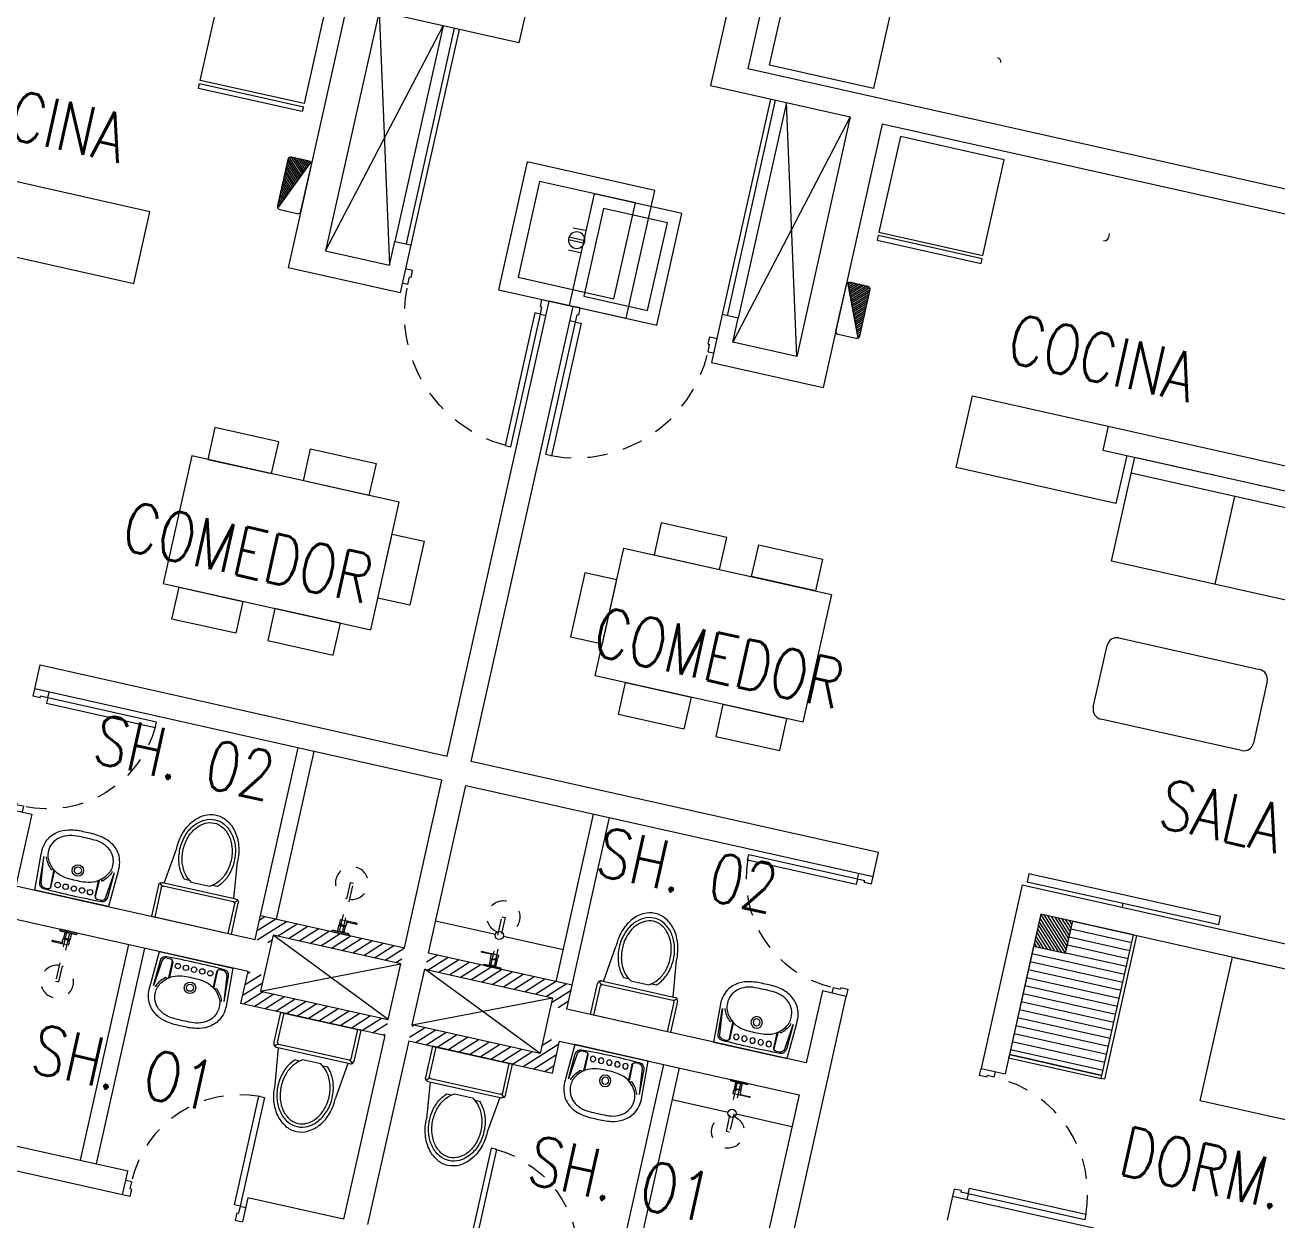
# Model space of a CAD drawing. Header units: millimetres. Extents: x 2471 to 2909, y 1327 to 1568.
# Drawn here: x 2621.56 to 2629.21, y 1467.51 to 1474.81 of the extents above; entities that cross this region are included whole.
import ezdxf
from ezdxf.xclip import XClip

# ---------------------------------------------------------------- set-up
doc = ezdxf.new("R2010")
doc.units = ezdxf.units.MM
doc.header["$XCLIPFRAME"] = 2
doc.set_wipeout_variables(frame=1)
for name, pattern in [('ACAD_ISO07W100', [3, 0, -3]), ('CONTINUO', [0]), ('HIDDEN2', [0.1875, 0.125, -0.0625])]:
    doc.linetypes.add(name, pattern=pattern)
doc.layers.get('0').update_dxf_attribs({"color": 251, "lineweight": 9})
for name, color, linetype, lineweight in [('A-ESTRUCTURA-HATCH', 251, 'Continuous', 13), ('A-HATCH', 251, 'Continuous', 13), ('A-LINEAS', 251, 'Continuous', 13), ('A-MOBILIARIO', 251, 'Continuous', 13), ('A-MUROS', 251, 'Continuous', 13), ('A-PUERTAS', 251, 'Continuous', 13), ('A-SANITARIOS', 251, 'Continuous', 13), ('A_30_DispositivosSanit', 251, 'Continuous', 13), ('A_30_Equipamiento', 251, 'Continuous', 13), ('A_50_TextoAmbiente', 251, 'Continuous', 13), ('DLP_EQUIPAMIENTO', 251, 'Continuous', 13), ('DLP_MOBILIARIO FIJO', 251, 'Continuous', 13), ('DLP_MURO BAJO', 251, 'Continuous', 13)]:
    doc.layers.add(name, color=color, linetype=linetype, lineweight=lineweight)
doc.styles.add('R100-200', font='romans.shx', dxfattribs={"width": 0.8, "height": 0.3})

# ---------------------------------------------------------------- blocks, each defined once
blk = doc.blocks.new('EST P1')
at = {"layer": 'A-ESTRUCTURA-HATCH'}
h = blk.add_hatch(dxfattribs=at)
h.set_pattern_fill('ANSI31', color=256, scale=0.02)
h.set_pattern_definition([(45, (-226392.07709, -8188203.05961), (-0.04490128060535, 0.04490128060535), [])])
h.paths.add_polyline_path([(-3.61, 5.05), (-3.61, 4.85), (-44.785, 4.85), (-44.785, -0.15), (-46.99, -0.15), (-46.99, -11.15), (-3.61, -11.1501), (-3.61, -11.4001), (-47.24, -11.4001), (-47.24, 0.15), (-45.035, 0.15), (-45.035, 5.05)])
h.paths.add_polyline_path([(5.8757, 4.85), (5.8757, 5.05), (35.53, 5.05), (35.53, 4.85)])
h.paths.add_polyline_path([(47.915, 5.05), (35.58, 5.05), (35.58, 4.85), (47.915, 4.85)])
h.paths.add_polyline_path([(51.865, 4.85), (53.3757, 4.85), (53.3757, 5.05), (51.865, 5.05)])
edge = h.paths.add_edge_path()
edge.add_arc((63.3007, -0.15), 9.7, 360, 540)
edge.add_line((53.6007, -0.15), (53.8007, -0.15))
edge.add_arc((63.3007, -0.15), 9.5, 0.90471, 180, ccw=False)
edge.add_line((72.7995, 0), (70.3507, 0))
edge.add_line((70.3507, 0), (70.3507, -0.1499))
edge.add_line((70.3507, -0.1499), (73.0007, -0.15))
edge = h.paths.add_edge_path()
edge.add_arc((63.3007, -0.15), 3.3, 0.00085, 49.99468)
edge.add_line((65.4221, 2.3777), (65.4222, -0.15))
edge.add_line((65.4222, -0.15), (65.2722, -0.15))
edge.add_line((65.2722, -0.15), (65.2721, 2.4964))
edge.add_arc((63.3007, -0.15), 3.3, 53.31658, 179.99996)
edge.add_line((60.0007, -0.15), (59.8007, -0.15))
edge.add_arc((63.3007, -0.15), 3.5, 2.45736, 179.99993, ccw=False)
edge.add_line((66.7975, 0.0001), (69.4507, 0))
edge.add_line((69.4507, 0), (69.4507, -0.1499))
edge.add_line((69.4507, -0.1499), (66.6007, -0.1499))
h.paths.add_polyline_path([(-3.56, -11.15), (35.53, -11.15), (35.53, -11.4001), (-3.56, -11.4001)])
h.paths.add_polyline_path([(35.58, -11.1501), (71.88, -11.1501), (71.88, -11.4001), (35.58, -11.4)])
blk = doc.blocks.new('EST P2')
at = {"layer": 'A-ESTRUCTURA-HATCH'}
h = blk.add_hatch(dxfattribs=at)
h.set_pattern_fill('ANSI31', color=256, scale=0.02)
h.set_pattern_definition([(45, (-226392.07709, -8188163.05961), (-0.04490128060535, 0.04490128060535), [])])
h.paths.add_polyline_path([(-3.61, 5.05), (-3.61, 4.85), (-44.785, 4.85), (-44.785, -0.15), (-46.99, -0.15), (-46.99, -11.15), (-3.61, -11.1501), (-3.61, -11.4001), (-47.24, -11.4), (-47.24, 0.15), (-45.035, 0.15), (-45.035, 5.0497)])
h.paths.add_polyline_path([(5.8757, 4.85), (5.8757, 5.05), (35.53, 5.05), (35.53, 4.85)])
h.paths.add_polyline_path([(35.58, -11.1501), (71.88, -11.1501), (71.88, -11.4001), (35.58, -11.4)])
h.paths.add_polyline_path([(-3.56, -11.15), (35.53, -11.15), (35.53, -11.4001), (-3.56, -11.4001)])
edge = h.paths.add_edge_path()
edge.add_arc((63.3007, -0.15), 9.7, 360, 540)
edge.add_line((53.6007, -0.15), (53.8007, -0.15))
edge.add_arc((63.3007, -0.15), 9.5, 0, 180, ccw=False)
edge.add_line((72.8007, -0.15), (73.0007, -0.15))
h.paths.add_polyline_path([(47.915, 5.05), (35.58, 5.05), (35.58, 4.85), (47.915, 4.85)])
edge = h.paths.add_edge_path()
edge.add_arc((63.3007, -0.15), 3.3, 0.00108, 49.99451)
edge.add_line((65.4221, 2.3777), (65.4222, -0.15))
edge.add_line((65.4222, -0.15), (65.2722, -0.15))
edge.add_line((65.2722, -0.15), (65.2721, 2.4964))
edge.add_arc((63.3007, -0.15), 3.3, 53.31547, 179.99992)
edge.add_line((60.0007, -0.15), (59.8007, -0.15))
edge.add_arc((63.3007, -0.15), 3.5, 0.00102, 179.99993, ccw=False)
edge.add_line((66.8007, -0.1499), (66.6007, -0.1499))
edge.add_line((66.6007, -0.1499), (66.6007, -0.1499))
h.paths.add_polyline_path([(51.865, 4.85), (53.3757, 4.85), (53.3757, 5.05), (51.865, 5.05)])
blk = doc.blocks.new('A$C47ad906b')
at = {"linetype": 'ACAD_ISO07W100'}
blk.add_blockref('EST P1', (27.0859, 53.6317), dxfattribs=at)
at = {"color": 240, "true_color": 0xed1f24}
blk.add_wipeout([(-17.9532, 13.7815), (-20.1582, 13.7815), (-20.1582, 2.2315), (98.9618, 2.2315), (98.9618, 7.2315), (99.7906, 7.2315), (100.0824, 13.4817), (99.9399, 15.1384), (99.3011, 17.2957), (98.434, 18.891), (96.5864, 20.9381), (95.1524, 21.9277), (93.5658, 22.6443), (92.3725, 22.9752), (90.3824, 23.1815), (88.3592, 22.9682), (87.1113, 22.6133), (85.5861, 21.9127), (83.9074, 20.704), (82.6862, 19.3856), (82.1939, 18.6815), (75.1468, 18.6815), (75.1468, 19.1315), (74.5468, 19.1315), (74.5468, 18.6815), (70.6718, 18.6815), (70.6718, 19.1315), (70.0718, 19.1315), (70.0718, 18.6815), (59.808, 18.6815), (59.808, 19.5314), (55.8578, 19.5314), (55.8578, 18.6815), (37.3918, 18.6815), (9.6018, 18.6818), (9.6018, 19.1315), (9.0018, 19.1315), (9.0018, 18.6817), (7.6574, 18.6815), (7.6574, 19.5315), (3.7074, 19.5315), (3.7074, 18.6818), (-19.1926, 18.6819), (-19.1926, 18.4815), (-17.9532, 18.4815)], dxfattribs=at)
blk.add_blockref('EST P2', (27.0859, 13.6317))
blk = doc.blocks.new('*U856')
at = {"linetype": 'Continuous'}
h = blk.add_hatch(dxfattribs=at)
h.set_pattern_fill('ANSI31', color=256, scale=0.1, style=0)
h.set_pattern_definition([(45, (0, 0), (-0.0088388, 0.0088388), [])])
h.paths.add_polyline_path([(0.1975, 0.0657, 0.414214), (0.1752, 0.088), (-0.1751, 0.0881, 0.198912), (-0.1909, 0.0816), (0.1909, -0.0816, 0.198912), (0.1975, -0.0658)])
blk.add_line((-0.1909, 0.0816), (0.1909, -0.0816), dxfattribs=at)
blk.add_lwpolyline([(-0.1975, 0.0658), (-0.1975, -0.0657, 0.414214), (-0.1752, -0.088), (0.1751, -0.0881, 0.414214), (0.1975, -0.0658), (0.1975, 0.0657, 0.414214), (0.1752, 0.088), (-0.1751, 0.0881, 0.414214)], format="xyb", close=True, dxfattribs=at)
blk = doc.blocks.new('ducha marsano')
at = {"linetype": 'HIDDEN2', "ltscale": 0.5, "extrusion": (-4.9425e-10, -7.91123e-10, -1)}
for p, q in [((-0.01, 0), (0.01, 0)), ((0.01, 0), (0.01, -0.3155)), ((-0.0205, -0.08), (-0.0205, -0.0601)), ((-0.0155, -0.058), (-0.0157, -0.058)), ((-0.01, -0.3155), (-0.01, 0)), ((0.0225, -0.0515), (-0.0001, -0.0515)), ((0.0225, -0.0515), (0.0225, -0.0627)), ((0.0225, -0.0682), (0.0225, -0.077)), ((0.021, -0.0815), (-0.019, -0.0815)), ((0.025, -0.0815), (0.021, -0.0815)), ((0.0225, -0.077), (0.025, -0.077)), ((0.025, -0.077), (0.0771, -0.077)), ((0.0771, -0.0815), (0.025, -0.0815)), ((0.0771, -0.077), (0.0816, -0.077)), ((0.0816, -0.0815), (0.0771, -0.0815)), ((0.0816, -0.077), (0.082, -0.077)), ((0.082, -0.0815), (0.0816, -0.0815)), ((0.082, -0.077), (0.084, -0.077)), ((0.084, -0.0815), (0.082, -0.0815)), ((0.0855, -0.0785), (0.0855, -0.08)), ((0.01, -0.3155), (-0.01, -0.3155))]:
    blk.add_line(p, q, dxfattribs=at)
for centre, radius, start, end in [((-0.0004, -0.0462), 0.02, 323.95812, 354.92979), ((0.0004, -0.0462), 0.02, 185.07021, 195.2705), ((0.019, -0.08), 0.0015, 270, 360), ((-0.084, -0.0785), 0.0015, 90, 180), ((-0.084, -0.08), 0.0015, 180, 270), ((0, -0.3155), 0.1, 95.73917, 84.26083)]:
    blk.add_arc(centre, radius, start, end, dxfattribs=at)
at = {"linetype": 'HIDDEN2', "ltscale": 0.5, "extrusion": (-4.94252e-10, -7.91124e-10, -1)}
blk.add_ellipse((0, -0.0515), major_axis=(-0.0225, -0.0095), ratio=0.001448, start_param=0.425436, end_param=1.567366, dxfattribs=at)
at = {"linetype": 'HIDDEN2', "ltscale": 0.5}
for points, degree in [([(-0.0305, 0), (0, 0), (0.0305, 0)], 2), ([(0.0305, 0), (0.0415, 0), (0.0525, 0)], 2), ([(0.0525, 0), (0.0525, -0.0038), (0.0525, -0.0075)], 2), ([(-0.0525, 0), (-0.0525, -0.0038), (-0.0525, -0.0075)], 2), ([(-0.0525, 0), (-0.0415, 0), (-0.0305, 0)], 2), ([(-0.0525, -0.0075), (-0.0525, -0.0075), (-0.0525, -0.0075)], 2), ([(0.0305, -0.008), (0, -0.008), (-0.0305, -0.008)], 2), ([(-0.0215, -0.008), (-0.0215, -0.0093), (-0.0215, -0.0105)], 2), ([(-0.021, -0.011), (-0.007, -0.011), (0.007, -0.011), (0.021, -0.011)], 3), ([(-0.02, -0.011), (-0.02, -0.0294), (-0.02, -0.0477)], 2), ([(-0.0197, -0.048), (0, -0.048), (0.0197, -0.048)], 2), ([(0.02, -0.011), (0.02, -0.0294), (0.02, -0.0477)], 2), ([(0.0215, -0.008), (0.0215, -0.0093), (0.0215, -0.0105)], 2)]:
    blk.add_open_spline(points, degree=degree, dxfattribs=at)
for points, weights in [([(-0.0525, -0.0075), (-0.0525, -0.0075), (-0.0525, -0.0075)], [1, 0.990847086912, 0.982266230892]), ([(-0.052, -0.008), (-0.0525, -0.008), (-0.0525, -0.0075)], [1, 0.707106781193, 1]), ([(-0.0215, -0.0105), (-0.0215, -0.011), (-0.021, -0.011)], [1, 0.70710678154, 1]), ([(-0.02, -0.0477), (-0.02, -0.048), (-0.0197, -0.048)], [1, 0.707106780138, 1]), ([(0.02, -0.0477), (0.02, -0.048), (0.0197, -0.048)], [1, 0.707106779703, 1]), ([(0.0211, -0.011), (0.0211, -0.011), (0.021, -0.011)], [1, 0.992411795776, 1]), ([(0.052, -0.008), (0.0521, -0.008), (0.0521, -0.008)], [1, 0.992411795771, 1])]:
    blk.add_rational_spline(points, weights, degree=2, dxfattribs=at)
for points, knots in [([(-0.0305, -0.008), (-0.0332, -0.008), (-0.0374, -0.008), (-0.0424, -0.008), (-0.0458, -0.008), (-0.0486, -0.008), (-0.0512, -0.008), (-0.052, -0.008), (-0.052, -0.008)], [0, 0, 0, 0, 8.104572, 12.495263, 16.885954, 21.276645, 25.667336, 33.771908, 33.771908, 33.771908, 33.771908]), ([(0.0225, -0.0682), (0.0225, -0.0682), (0.0225, -0.0682), (0.0225, -0.0679), (0.0224, -0.0677), (0.0224, -0.0672), (0.0224, -0.0669), (0.0223, -0.0662), (0.0223, -0.0658), (0.0223, -0.0652), (0.0223, -0.0648), (0.0224, -0.0641), (0.0224, -0.0638), (0.0224, -0.0633), (0.0225, -0.0631), (0.0225, -0.0628), (0.0225, -0.0627), (0.0225, -0.0627)], [0.4148436, 0.4148436, 0.4148436, 0.4148436, 0.5185541, 0.5185541, 0.6222645, 0.6222645, 0.7259759, 0.7259759, 0.8296873, 0.8296873, 0.9333987, 0.9333987, 1.03711, 1.03711, 1.1408205, 1.1408205, 1.2445309, 1.2445309, 1.2445309, 1.2445309]), ([(0.052, -0.008), (0.052, -0.008), (0.0512, -0.008), (0.0486, -0.008), (0.0458, -0.008), (0.0424, -0.008), (0.0374, -0.008), (0.0332, -0.008), (0.0305, -0.008)], [0, 0, 0, 0, 8.104572, 12.495263, 16.885954, 21.276645, 25.667336, 33.771908, 33.771908, 33.771908, 33.771908])]:
    blk.add_open_spline(points, degree=3, knots=knots, dxfattribs=at)
for points, weights, degree, knots in [([(0.0211, -0.011), (0.0211, -0.011), (0.0211, -0.011), (0.0211, -0.011), (0.0214, -0.0109), (0.0215, -0.0107), (0.0215, -0.0105)], [0.918641037743, 0.918640949346, 0.918640860949, 0.918640772552, 0.789223156395, 0.789223156395, 0.918640772552], 3, [0.1238988, 0.1238988, 0.1238988, 0.1238988, 0.1238993, 0.1238993, 0.1238993, 0.78603, 0.78603, 0.78603, 0.78603]), ([(0.0521, -0.008), (0.0521, -0.008), (0.0521, -0.008), (0.0525, -0.0079), (0.0525, -0.0075)], [0.918641037749, 0.918640905153, 0.918640772558, 0.724517853988, 0.918640772558], 2, [0.1238988, 0.1238988, 0.1238988, 0.1238993, 0.1238993, 0.7860311, 0.7860311, 0.7860311])]:
    blk.add_rational_spline(points, weights, degree=degree, knots=knots, dxfattribs=at)
blk = doc.blocks.new('REFRI')
at = {"layer": 'DLP_EQUIPAMIENTO'}
for points in [[(-0.325, 0), (-0.325, -0.6), (0.325, -0.6), (0.325, 0)], [(-0.325, -0.62), (-0.325, -0.65), (0.325, -0.65), (0.325, -0.62)]]:
    blk.add_lwpolyline(points, close=True, dxfattribs=at)
blk = doc.blocks.new('*U843')
for p, q in [((0.01, 0.855), (0.01, 0.9)), ((0.055, 0.855), (0.01, 0.855)), ((0.1, 0.865), (0.055, 0.865)), ((0.055, 0.855), (0.055, 0.865)), ((0.1, 0.865), (0.1, 0.9)), ((0.055, 0.045), (0.01, 0.045)), ((0.01, 0.045), (0.01, 0)), ((0.055, 0.045), (0.055, 0.035)), ((0.1, 0.035), (0.055, 0.035)), ((0.1, 0.035), (0.1, 0))]:
    blk.add_line(p, q)
blk.add_lwpolyline([(0.93, 0.07), (0.93, 0.035), (0.1, 0.035), (0.1, 0.07)], close=True)
at = {"color": 7, "linetype": 'HIDDEN2'}
blk.add_arc((0.0995, 0.0339), 0.8311, 2.23015, 89.96723, dxfattribs=at)
blk = doc.blocks.new('SIFON JET_PLANTA')
blk.add_wipeout([(0, -0.25), (-0.195, -0.25), (-0.1995, -0.2495), (-0.2029, -0.2484), (-0.2029, -0.2484), (-0.2067, -0.2462), (-0.2067, -0.2462), (-0.209, -0.244), (-0.209, -0.244), (-0.2091, -0.2441), (-0.2108, -0.2423), (-0.2108, -0.2423), (-0.2108, -0.2423), (-0.2126, -0.2395), (-0.2126, -0.2395), (-0.2138, -0.2369), (-0.2138, -0.2369), (-0.2147, -0.2335), (-0.215, -0.23), (-0.215, -0.227), (-0.215, -0.2181), (-0.44, -0.19), (-0.4428, -0.19), (-0.4467, -0.1899), (-0.449, -0.1899), (-0.4518, -0.1898), (-0.455, -0.1897), (-0.4568, -0.1896), (-0.4592, -0.1894), (-0.4619, -0.1893), (-0.4639, -0.1891), (-0.4651, -0.189), (-0.4651, -0.189), (-0.4695, -0.1887), (-0.4735, -0.1883), (-0.4761, -0.188), (-0.4785, -0.1877), (-0.4812, -0.1874), (-0.4824, -0.1872), (-0.4862, -0.1867), (-0.4884, -0.1864), (-0.4916, -0.1859), (-0.4936, -0.1856), (-0.495, -0.1854), (-0.4974, -0.1849), (-0.4974, -0.1849), (-0.5022, -0.184), (-0.5066, -0.1832), (-0.5094, -0.1826), (-0.5118, -0.1821), (-0.5151, -0.1813), (-0.5177, -0.1807), (-0.5217, -0.1796), (-0.5238, -0.1791), (-0.5267, -0.1783), (-0.5267, -0.1783), (-0.5296, -0.1775), (-0.5321, -0.1768), (-0.5352, -0.1759), (-0.5385, -0.1749), (-0.5385, -0.1749), (-0.5412, -0.174), (-0.5428, -0.1735), (-0.5449, -0.1728), (-0.5465, -0.1722), (-0.5491, -0.1713), (-0.551, -0.1706), (-0.5543, -0.1693), (-0.5568, -0.1683), (-0.5598, -0.1671), (-0.5614, -0.1664), (-0.5644, -0.1652), (-0.5659, -0.1645), (-0.5675, -0.1637), (-0.5702, -0.1625), (-0.5738, -0.1608), (-0.5759, -0.1598), (-0.5781, -0.1587), (-0.5833, -0.1559), (-0.5871, -0.1538), (-0.5896, -0.1524), (-0.5918, -0.1511), (-0.5936, -0.15), (-0.595, -0.1492), (-0.5964, -0.1483), (-0.5987, -0.1469), (-0.6004, -0.1458), (-0.602, -0.1448), (-0.6039, -0.1435), (-0.6058, -0.1422), (-0.607, -0.1415), (-0.6086, -0.1403), (-0.612, -0.1379), (-0.6142, -0.1363), (-0.6153, -0.1355), (-0.6168, -0.1344), (-0.6179, -0.1335), (-0.6193, -0.1324), (-0.6204, -0.1315), (-0.6215, -0.1307), (-0.6223, -0.13), (-0.6235, -0.1291), (-0.6245, -0.1281), (-0.6245, -0.1281), (-0.6262, -0.1268), (-0.6276, -0.1255), (-0.6288, -0.1244), (-0.6305, -0.123), (-0.6318, -0.1217), (-0.6318, -0.1217), (-0.6335, -0.1201), (-0.6347, -0.119), (-0.6347, -0.119), (-0.6379, -0.1158), (-0.64, -0.1137), (-0.6458, -0.1074), (-0.6494, -0.1032), (-0.6554, -0.0958), (-0.6599, -0.0897), (-0.6623, -0.0862), (-0.6646, -0.0826), (-0.6679, -0.0774), (-0.6706, -0.0727), (-0.6722, -0.0699), (-0.6751, -0.0642), (-0.677, -0.0602), (-0.6779, -0.0581), (-0.6792, -0.0551), (-0.6803, -0.0522), (-0.6814, -0.0492), (-0.6827, -0.0457), (-0.6838, -0.0419), (-0.6855, -0.0361), (-0.6864, -0.0321), (-0.687, -0.0296), (-0.6876, -0.0264), (-0.6881, -0.0232), (-0.6891, -0.0164), (-0.6896, -0.0111), (-0.6899, -0.0065), (-0.69, 0), (-0.6899, 0.0044), (-0.6897, 0.0096), (-0.6893, 0.014), (-0.6887, 0.0194), (-0.6881, 0.0236), (-0.6881, 0.0236), (-0.6872, 0.0284), (-0.6867, 0.031), (-0.6855, 0.0361), (-0.6855, 0.0361), (-0.6838, 0.0421), (-0.6838, 0.0421), (-0.6819, 0.048), (-0.6804, 0.0521), (-0.6793, 0.0547), (-0.6779, 0.0582), (-0.6745, 0.0655), (-0.6745, 0.0655), (-0.6722, 0.0699), (-0.6705, 0.0728), (-0.669, 0.0755), (-0.6672, 0.0785), (-0.665, 0.082), (-0.6634, 0.0845), (-0.6611, 0.088), (-0.657, 0.0936), (-0.657, 0.0936), (-0.6534, 0.0984), (-0.6534, 0.0984), (-0.6503, 0.1023), (-0.6453, 0.108), (-0.6386, 0.1152), (-0.6326, 0.121), (-0.6299, 0.1235), (-0.6251, 0.1276), (-0.6206, 0.1314), (-0.6168, 0.1344), (-0.6106, 0.1389), (-0.6061, 0.142), (-0.6, 0.1461), (-0.5963, 0.1484), (-0.5908, 0.1517), (-0.5862, 0.1543), (-0.5794, 0.158), (-0.5693, 0.1629), (-0.5517, 0.1703), (-0.5465, 0.1722), (-0.5385, 0.1749), (-0.5346, 0.176), (-0.5265, 0.1784), (-0.5216, 0.1797), (-0.5148, 0.1813), (-0.5079, 0.1829), (-0.5016, 0.1842), (-0.4865, 0.1867), (-0.4763, 0.188), (-0.4726, 0.1884), (-0.4636, 0.1892), (-0.4549, 0.1897), (-0.449, 0.1899), (-0.44, 0.19), (-0.4322, 0.191), (-0.215, 0.2181), (-0.215, 0.2234), (-0.215, 0.2278), (-0.2149, 0.2323), (-0.2142, 0.2356), (-0.2129, 0.239), (-0.211, 0.2419), (-0.2091, 0.2441), (-0.2077, 0.2455), (-0.2055, 0.247), (-0.2007, 0.2492), (-0.195, 0.25), (-0.195, 0.25), (-0.1605, 0.25), (-0.0975, 0.25), (-0.0323, 0.25), (0, 0.25)])
for p, q in [((-0.215, -0.23), (-0.215, 0.23)), ((-0.2091, 0.2441), (-0.1921, 0.2271)), ((-0.195, 0.25), (0, 0.25)), ((-0.185, 0.23), (0, 0.23)), ((0, 0.25), (0, -0.25)), ((-0.215, 0.2181), (-0.44, 0.19)), ((-0.195, -0.22), (-0.195, 0.22)), ((-0.265, 0.0718), (-0.265, 0.1028)), ((-0.255, -0.0562), (-0.255, 0.0562)), ((-0.265, -0.1028), (-0.265, -0.0718)), ((-0.215, -0.2181), (-0.44, -0.19)), ((-0.2091, -0.2441), (-0.1921, -0.2271)), ((0, -0.25), (-0.195, -0.25)), ((0, -0.23), (-0.185, -0.23))]:
    blk.add_line(p, q)
for points in [[(-0.44, 0.19, 0.076393), (-0.5385, 0.1749, 0.086437), (-0.6168, 0.1344, 0.105872), (-0.6722, 0.0699, 0.125404), (-0.69, 0, 0.125404), (-0.6722, -0.0699, 0.105872), (-0.6168, -0.1344, 0.086437), (-0.5385, -0.1749, 0.076393), (-0.44, -0.19, 0.076393)], [(-0.265, 0.1028, 0.0362), (-0.2844, 0.1202, 0.08725), (-0.3535, 0.1565, 0.077598), (-0.44, 0.17, 0.077598), (-0.5265, 0.1565, 0.08725), (-0.5956, 0.1202, 0.105601), (-0.6443, 0.0627, 0.12364), (-0.66, 0, 0.12364), (-0.6443, -0.0627, 0.105601), (-0.5956, -0.1202, 0.08725), (-0.5265, -0.1565, 0.077598), (-0.44, -0.17, 0.077598)], [(-0.255, 0.0562, 0.100268), (-0.2967, 0.1044, 0.08725), (-0.3596, 0.1374, 0.077598), (-0.44, 0.15, 0.077598), (-0.5204, 0.1374, 0.08725), (-0.5833, 0.1044, 0.105601), (-0.6266, 0.0532, 0.12364), (-0.64, 0, 0.12364), (-0.6266, -0.0532, 0.105601), (-0.5833, -0.1044, 0.08725), (-0.5204, -0.1374, 0.077598), (-0.44, -0.15, 0.077598)], [(-0.44, -0.15, 0.077598), (-0.3596, -0.1374, 0.08725), (-0.2967, -0.1044, 0.100268), (-0.255, -0.0562, 0.12364)], [(-0.44, -0.17, 0.077598), (-0.3535, -0.1565, 0.08725), (-0.2844, -0.1202, 0.0362), (-0.265, -0.1028, 0.12364)]]:
    blk.add_lwpolyline(points, format="xyb")
for centre, radius, start, end in [((-0.195, 0.23), 0.02, 90, 180), ((-0.185, 0.22), 0.01, 90, 180), ((-0.185, -0.22), 0.01, 180, 270), ((-0.195, -0.23), 0.02, 180, 270)]:
    blk.add_arc(centre, radius, start, end)
blk = doc.blocks.new('BOWL-ITALGRIF_VARADERO_01')
for p, q in [((-0.2032, -0.1971), (-0.2208, -0.038)), ((0.2032, -0.1971), (0.2208, -0.038)), ((-0.1404, -0.2077), (-0.1424, -0.1083)), ((-0.1375, -0.205), (-0.1375, -0.1117)), ((0.1375, -0.205), (0.1375, -0.1117)), ((0.1404, -0.2077), (0.1424, -0.1083)), ((-0.1753, -0.222), (-0.1544, -0.222)), ((0.1753, -0.222), (0.1544, -0.222))]:
    blk.add_line(p, q)
for points in [[(-0.0917, 0.1589, -0.02989), (-0.0456, 0.1646, -0.007822), (0.0456, 0.1646, -0.02989), (0.0918, 0.1589, -0.091737), (0.1601, 0.1343, -0.112496), (0.2175, 0.0792, -0.147885), (0.2402, -0.0257), (0.23, -0.25), (-0.23, -0.25), (-0.2402, -0.0257, -0.147885), (-0.2175, 0.0792, -0.112496), (-0.1601, 0.1343, -0.091737)], [(-0.0496, -0.1363, -0.062677), (-0.1048, -0.1249, -0.110639), (-0.1576, -0.091, -0.120976), (-0.195, -0.0344, -0.061198), (-0.2, 0, -0.21707), (-0.1593, 0.092, -0.174983), (-0.0545, 0.1298, -0.010618), (0, 0.131, -0.010618), (0.0545, 0.1298, -0.174983), (0.1593, 0.092, -0.21707), (0.2, 0, -0.061198), (0.195, -0.0344, -0.120976), (0.1576, -0.091, -0.110639), (0.1048, -0.1249, -0.062677), (0.0496, -0.1363, -0.017583), (0, -0.138, -0.017583)]]:
    blk.add_lwpolyline(points, format="xyb", close=True)
for points in [[(-0.2216, -0.0381), (-0.2145, -0.1954, 0.390823), (-0.1807, -0.2288, 0.017524), (0.1807, -0.2288, 0.390823), (0.2145, -0.1954), (0.2216, -0.0381)], [(-0.2072, -0.035, 0.005), (-0.2064, -0.038, 0.121292), (-0.166, -0.0996, 0.007977), (-0.1624, -0.1031)], [(0.2072, -0.035, -0.005), (0.2064, -0.038, -0.121292), (0.166, -0.0996, -0.007977), (0.1624, -0.1031)]]:
    blk.add_lwpolyline(points, format="xyb")
for centre, radius in [((0, -0.075), 0.035), ((0, -0.075), 0.0215), ((-0.1015, -0.1885), 0.0165), ((-0.051, -0.1885), 0.0165), ((0, -0.1885), 0.0165), ((0.051, -0.1885), 0.0165), ((0.1015, -0.1885), 0.0165)]:
    blk.add_circle(centre, radius)
for centre, radius, start, end in [((-0.1583, -0.0987), 0.006, 226.64309, 46.64309), ((-0.1404, -0.1083), 0.002, 54.36186, 181.13739), ((-0.1355, -0.1117), 0.002, 56.71088, 180), ((0.1048, -0.1249), 9.094947017729287e-16, 0, 217.6714), ((0.1355, -0.1117), 0.002, 0, 123.28912), ((0.1404, -0.1083), 0.002, 358.86261, 125.63814), ((0.1583, -0.0987), 0.006, 133.35691, 313.35691), ((-0.1753, -0.194), 0.028, 186.31112, 270), ((-0.1545, -0.205), 0.017, 270, 0), ((-0.1544, -0.208), 0.014, 270, 1.13739), ((0.1545, -0.205), 0.017, 180, 270), ((0.1544, -0.208), 0.014, 178.86261, 270), ((0.1753, -0.194), 0.028, 270, 353.68888)]:
    blk.add_arc(centre, radius, start, end)
blk = doc.blocks.new('*U828')
for p, q in [((0.01, 0.705), (0.01, 0.75)), ((0.055, 0.705), (0.01, 0.705)), ((0.1, 0.715), (0.055, 0.715)), ((0.055, 0.705), (0.055, 0.715)), ((0.1, 0.715), (0.1, 0.75)), ((0.055, 0.045), (0.01, 0.045)), ((0.01, 0.045), (0.01, 0)), ((0.055, 0.045), (0.055, 0.035)), ((0.1, 0.035), (0.055, 0.035)), ((0.1, 0.035), (0.1, 0))]:
    blk.add_line(p, q)
blk.add_lwpolyline([(0.78, 0.07), (0.78, 0.035), (0.1, 0.035), (0.1, 0.07)], close=True)
at = {"color": 7, "linetype": 'HIDDEN2'}
blk.add_arc((0.0996, 0.0341), 0.6809, 2.23015, 89.96723, dxfattribs=at)
blk = doc.blocks.new('A$Cb5611ba7')
for points in [[(0.1, 0.2), (0.1, 0), (0.5, 0), (0.5, 0.2)], [(1.11, 0.2), (1.11, 0), (0.7, 0), (0.7, 0.2)], [(0, 0), (0, -0.8), (1.3, -0.8), (1.3, 0)], [(1.5, -0.6), (1.3, -0.6), (1.3, -0.2), (1.5, -0.2)], [(0.1, -1), (0.1, -0.8), (0.5, -0.8), (0.5, -1)], [(1.11, -1), (1.11, -0.8), (0.7, -0.8), (0.7, -1)]]:
    blk.add_lwpolyline(points, close=True)
blk = doc.blocks.new('CAMA PROYECCION')
for p, q in [((37.495, 40.6423, 0), (37.495, 38.771, 0)), ((38.3949, 40.6423, 0), (37.495, 40.6423, 0)), ((38.3949, 38.771, 0), (38.3949, 40.6423, 0)), ((38.0806, 39.3741, 0), (38.3949, 39.3741, 0)), ((38.3949, 39.3741, 0), (38.0806, 39.0644, 0)), ((38.0806, 39.0644, 0), (38.0806, 39.3741, 0)), ((38.0806, 39.1133, 0), (37.495, 39.1133, 0)), ((38.2069, 39.1106, 0), (38.1275, 39.1106, 0)), ((37.495, 39.0644, 0), (38.0806, 39.0644, 0)), ((37.659, 39.0644, 0), (37.659, 38.8203, 0)), ((38.2336, 38.8203, 0), (38.2336, 39.0838, 0)), ((37.495, 38.7423, 0), (37.495, 38.9974, 0)), ((38.3949, 38.7423, 0), (38.3949, 38.9974, 0)), ((37.6857, 38.7936, 0), (38.2069, 38.7936, 0)), ((37.495, 38.771, 0), (38.3949, 38.771, 0)), ((37.495, 38.7423, 0), (38.3949, 38.7423, 0))]:
    blk.add_line(p, q)
at = {"elevation": 0}
blk.add_lwpolyline([(38.495, 38.7423), (38.495, 39.1423), (38.895, 39.1423), (38.895, 38.7423)], close=True, dxfattribs=at)
blk.add_circle((38.695, 38.9423, 0), 0.1344)
for centre, start, end in [((38.2069, 39.0838, 0), 0, 90), ((37.6857, 38.8203, 0), 180, 270), ((38.2069, 38.8203, 0), 270, 0)]:
    blk.add_arc(centre, 0.0267, start, end)
blk = doc.blocks.new('*U844')
for p, q in [((0.01, 0.755), (0.01, 0.8)), ((0.1, 0.765), (0.055, 0.765)), ((0.055, 0.755), (0.055, 0.765)), ((0.1, 0.765), (0.1, 0.8)), ((0.055, 0.755), (0.01, 0.755)), ((0.055, 0.045), (0.01, 0.045)), ((0.01, 0.045), (0.01, 0)), ((0.055, 0.045), (0.055, 0.035)), ((0.1, 0.035), (0.055, 0.035)), ((0.1, 0.035), (0.1, 0))]:
    blk.add_line(p, q)
blk.add_lwpolyline([(0.83, 0.07), (0.83, 0.035), (0.1, 0.035), (0.1, 0.07)], close=True)
at = {"color": 7, "linetype": 'HIDDEN2'}
blk.add_arc((0.0996, 0.034), 0.731, 2.23015, 89.96723, dxfattribs=at)
blk = doc.blocks.new('MESA CENTRO')
for p, q in [((-0.1937, 0), (0.1937, 0)), ((-0.2537, -0.9421), (-0.2537, -0.06)), ((0.2537, -0.06), (0.2537, -0.9421)), ((0.1937, -1.0021), (-0.1937, -1.0021))]:
    blk.add_line(p, q)
for centre, start, end in [((-0.1937, -0.06), 90, 180), ((0.1937, -0.06), 0, 90), ((-0.1937, -0.9421), 180, 270), ((0.1937, -0.9421), 270, 0)]:
    blk.add_arc(centre, 0.06, start, end)
blk = doc.blocks.new('SOFA SEC')
for p, q in [((0, 0.65), (0.1, 0.65)), ((0.1, 0.65), (0.1, 0.1)), ((0.5, 0.65), (0.1, 0.65)), ((0.75, 0.65), (0.75, 0.1)), ((1.4, 0.65), (1.4, 0.1)), ((0.1, 0.1), (2.05, 0.1))]:
    blk.add_line(p, q)
blk.add_lwpolyline([(0.5, 1.55), (0.5, 0.65), (2.05, 0.65), (2.05, 0), (0, 0), (0, 1.55)], close=True)
blk = doc.blocks.new('A$C67C01FD6')
blk.add_line((0.025, 0), (0, 0))
blk.add_lwpolyline([(0.025, 0.6), (0.075, 0.6), (0.075, -0.6), (0.025, -0.6), (0.025, 0.6)])
blk = doc.blocks.new('TF_P1')
h = blk.add_hatch()
h.set_pattern_fill('ANSI31', color=8, scale=0.015, angle=90)
h.set_pattern_definition([(135, (-3e-09, -24.999965), (-0.03367596, -0.03367596), [])])
h.paths.add_polyline_path([(4.8, 4.05), (4.7, 4.05), (4.7, 3.25), (4.65, 3.25), (4.65, 3.15), (4.8, 3.15)])
h.paths.add_polyline_path([(4.45, 3.25), (4.35, 3.25), (4.35, 4.05), (4.25, 4.05), (4.25, 3.15), (4.45, 3.15)])
h.paths.add_polyline_path([(4.45, 5.1), (4.25, 5.1), (4.25, 4.2), (4.35, 4.2), (4.35, 5), (4.45, 5)])
h.paths.add_polyline_path([(4.8, 5.1), (4.65, 5.1), (4.65, 5), (4.7, 5), (4.7, 4.2), (4.8, 4.2)])
h.paths.add_polyline_path([(45.35, 5), (45.4, 5), (45.4, 5.1), (45.25, 5.1), (45.25, 4.2), (45.35, 4.2)])
h.paths.add_polyline_path([(45.35, 4.05), (45.25, 4.05), (45.25, 3.15), (45.4, 3.15), (45.4, 3.25), (45.35, 3.25)])
h.paths.add_polyline_path([(45.8, 4.05), (45.7, 4.05), (45.7, 3.25), (45.6, 3.25), (45.6, 3.15), (45.8, 3.15)])
h.paths.add_polyline_path([(45.8, 5.1), (45.6, 5.1), (45.6, 5), (45.7, 5), (45.7, 4.2), (45.8, 4.2)])
h.paths.add_polyline_path([(30.85, 6.175), (32.5, 6.175), (32.5, 6.275), (30.75, 6.275), (30.75, 6.255), (30.75, 5.825), (30.35, 5.825), (30.35, 5.725), (30.75, 5.725), (30.75, 4.875), (30.85, 4.875)])
h.paths.add_polyline_path([(30.85, 3.375), (30.75, 3.375), (30.75, 2.525), (29.9, 2.525), (29.9, 2.425), (30.75, 2.425), (30.75, 1.975), (32.5, 1.975), (32.5, 2.075), (30.85, 2.075)])
h.paths.add_polyline_path([(19.3, 2.425), (20.15, 2.425), (20.15, 2.525), (19.3, 2.525), (19.3, 3.375), (19.2, 3.375), (19.2, 2.075), (17.55, 2.075), (17.55, 1.975), (19.3, 1.975), (19.3, 1.995)])
h.paths.add_polyline_path([(19.3, 6.275), (17.55, 6.275), (17.55, 6.175), (19.2, 6.175), (19.2, 4.875), (19.3, 4.875), (19.3, 5.725), (19.7, 5.725), (19.7, 5.825), (19.3, 5.825)])
at = {"layer": 'A-HATCH'}
h = blk.add_hatch(dxfattribs=at)
h.set_pattern_fill('ANSI31', color=8, scale=0.005)
h.set_pattern_definition([(45, (-2.590967, 0), (-0.01122532, 0.01122532), [])])
h.paths.add_polyline_path([(44.2, 8), (44.4, 8), (44.4, 7.8), (44.2, 7.8)])
at = {"layer": 'DLP_MOBILIARIO FIJO'}
h = blk.add_hatch(dxfattribs=at)
h.set_pattern_fill('_USER', color=8, scale=0.05, angle=270, pattern_type=0)
h.set_pattern_definition([(270, (-14.98, 37.429965), (0.05, -9e-18), [])])
h.paths.add_polyline_path([(44.2, 8.38), (45.08, 8.38), (45.08, 7.8), (44.4, 7.8), (44.4, 8), (44.2, 8)])
at = {"color": 8}
blk.add_line((40.05, 7.3), (40.075, 7.3), dxfattribs=at)
for centre, start, end in [((40.075, 7.275), 0, 90), ((39.175, 6.4, 0), 90, 180)]:
    blk.add_arc(centre, 0.025, start, end, dxfattribs=at)
at = {"layer": 'A-LINEAS', "color": 8}
for p, q in [((45.8, 6.6), (45.8, 6.25)), ((45.8, 6.2), (45.8, 5.85)), ((39.7, 5.6, 0), (41.2, 5.2, 0)), ((41.2, 5.6, 0), (39.7, 5.2, 0)), ((45.05, 5), (45.05, 4.625)), ((45.7, 5), (45.35, 4.2)), ((45.7, 4.2), (45.35, 5)), ((45.05, 4.575), (45.05, 4.2)), ((45.7, 3.25), (45.35, 4.05)), ((45.7, 4.05), (45.35, 3.25)), ((39.7, 2.65, 0), (41.2, 3.05, 0)), ((41.2, 2.65, 0), (39.7, 3.05, 0))]:
    blk.add_line(p, q, dxfattribs=at)
for centre in [(45.8, 6.225), (45.05, 4.6, 0)]:
    blk.add_circle(centre, 0.025, dxfattribs=at)
at = {"layer": 'A-MOBILIARIO', "color": 8}
for p, q in [((39.7, 3.15, 0), (41.05, 3.15, 0)), ((39.7, 3.12, 0), (41.05, 3.12, 0))]:
    blk.add_line(p, q, dxfattribs=at)
at = {"layer": 'A-MUROS', "color": 8}
for p, q in [((41.35, 7.55), (41.35, 11.05)), ((44.05, 7.65), (44.05, 11.05)), ((46, 7.65), (46, 11.05)), ((39.55, 10.99), (39.55, 4.925)), ((39.7, 10.99), (39.7, 5.8)), ((44.2, 8), (44.2, 10.9)), ((41.2, 7.55), (41.2, 10.6)), ((44.4, 8), (44.2, 8)), ((44.4, 7.8), (44.4, 8)), ((44.4, 7.8), (45.2, 7.8)), ((45.2, 7.65), (45.2, 7.8)), ((44.05, 7.65), (45.2, 7.65)), ((46, 7.65), (46.15, 7.65)), ((41.2, 7.55), (41.35, 7.55)), ((44.2, 6.75), (44.05, 6.75)), ((44.05, 6.75), (44.05, 4.2)), ((44.2, 4.2), (44.2, 6.75)), ((47.1, 6.75), (44.95, 6.75)), ((44.95, 6.75), (44.95, 6.6)), ((44.95, 6.6), (45.4, 6.6)), ((45.6, 5.1), (45.6, 6.6)), ((45.6, 6.6), (46.95, 6.6)), ((39.7, 5.8), (41.35, 5.8)), ((41.35, 5.1), (41.35, 5.8)), ((39.7, 5.6), (41.2, 5.6)), ((39.7, 4.725, 0), (39.7, 5.6)), ((45.4, 5.1), (45.25, 5.1)), ((45.25, 5.1), (45.25, 4.2)), ((45.8, 5.1), (45.6, 5.1)), ((38.05, 4.925), (39.55, 4.925)), ((37.9, 4.725), (39.7, 4.725)), ((41.1999, 4.05), (41.1999, 4.2)), ((44.05, 4.2), (41.1999, 4.2)), ((41.1999, 4.2), (41.1999, 4.05)), ((45.25, 4.2), (44.2, 4.2)), ((45.8, 4.2), (46.95, 4.2)), ((44.05, 4.05), (41.1999, 4.05)), ((44.05, 1.5), (44.05, 4.05)), ((45.25, 4.05), (44.2, 4.05)), ((44.2, 4.05), (44.2, 1.5)), ((45.25, 3.15), (45.25, 4.05)), ((45.8, 4.05), (46.95, 4.05)), ((46.95, 4.05), (46.95, 3.45)), ((37.9, 3.525), (39.7, 3.525)), ((39.7, 3.525, 0), (39.7, 2.65)), ((46.95, 3.45), (47.1, 3.45)), ((41.35, 3.15), (41.35, 2.45)), ((45.4, 3.15), (45.25, 3.15)), ((45.8, 3.15), (45.6, 3.15)), ((45.6, 3.15), (45.6, 1.65)), ((46.95, 1.65), (46.95, 2.7)), ((47.1, 2.7), (46.9532, 2.7)), ((47.1, 2.7), (47.1, 1.5)), ((39.7, 2.45), (41.35, 2.45)), ((44.95, 1.5), (44.95, 1.65)), ((44.95, 1.65), (45.4, 1.65)), ((44.2, 1.5), (44.05, 1.5))]:
    blk.add_line(p, q, dxfattribs=at)
at = {"layer": 'A-MUROS', "color": 8, "elevation": 0}
for points in [[(41.2, 5.6), (41.2, 5.2), (41.05, 5.2), (41.05, 5.1), (41.35, 5.1)], [(39.7, 2.65), (41.2, 2.65), (41.2, 3.05), (41.05, 3.05), (41.05, 3.15), (41.35, 3.15)]]:
    blk.add_lwpolyline(points, dxfattribs=at)
for points in [[(45.35, 5), (45.7, 5), (45.7, 4.2), (45.35, 4.2)], [(45.35, 3.25), (45.7, 3.25), (45.7, 4.05), (45.35, 4.05)]]:
    blk.add_lwpolyline(points, close=True, dxfattribs=at)
at = {"layer": 'A-PUERTAS', "color": 8}
for p, q in [((39.7, 5.13, 0), (41.05, 5.13, 0)), ((39.7, 5.1, 0), (41.05, 5.1, 0))]:
    blk.add_line(p, q, dxfattribs=at)
at = {"layer": 'DLP_MOBILIARIO FIJO', "color": 8, "elevation": 0}
for points in [[(45.1, 8.4), (45.1, 8.38), (44.2, 8.38), (44.2, 8.4)], [(45.08, 7.8), (45.1, 7.8), (45.1, 8.38), (45.08, 8.38)]]:
    blk.add_lwpolyline(points, close=True, dxfattribs=at)
at = {"layer": 'DLP_MOBILIARIO FIJO', "color": 8}
blk.add_lwpolyline([(44.2, 7.8), (45.08, 7.8), (45.08, 8.38), (44.2, 8.38)], close=True, dxfattribs=at)
at = {"layer": 'DLP_MURO BAJO', "color": 8}
for p, q in [((41.35, 7.7), (41.65, 7.7)), ((41.65, 7.7), (41.65, 6.7)), ((41.2, 6.7), (41.2, 7.55)), ((41.65, 6.7), (41.2, 6.7)), ((45.6, 5.85), (46.95, 5.85)), ((45.6, 5.75), (46.95, 5.75)), ((39.7, 5.2, 0), (41.05, 5.2, 0)), ((45.25, 5.1), (44.2, 5.1)), ((45.25, 5), (44.2, 5)), ((45.25, 3.25), (44.2, 3.25)), ((45.25, 3.15), (44.2, 3.15)), ((39.7, 3.05, 0), (41.05, 3.05, 0)), ((45.6, 2.5), (46.95, 2.5)), ((45.6, 2.4), (46.95, 2.4)), ((41.2, 1.55), (41.2, 0.7)), ((41.65, 1.55), (41.2, 1.55)), ((41.65, 0.55), (41.65, 1.55))]:
    blk.add_line(p, q, dxfattribs=at)
at = {"color": 8, "xscale": -0.8329883684307116, "yscale": 0.8329883684307116, "zscale": 0.8329883684307116}
blk.add_blockref('*U856', (40.85, 5.8734), dxfattribs=at)
at = {"color": 8, "xscale": 0.8329883684307116, "yscale": 0.8329883684307116, "zscale": 0.8329883684307116, "rotation": 180}
blk.add_blockref('*U856', (40.85, 2.3766), dxfattribs=at)
at = {"layer": 'A-MOBILIARIO', "color": 8, "xscale": -1}
for name, p, rotation in [('CAMA PROYECCION', (6.705, 49.6423, 0), 180), ('A$Cb5611ba7', (42.5735, 6.125), 90), ('*U843', (41.1899, 4.05), 180.0032955165752), ('*U828', (44.2, 1.49), 270)]:
    blk.add_blockref(name, p, dxfattribs=dict(at, rotation=rotation))
at = {"layer": 'A-MOBILIARIO', "color": 8}
for name, p, rotation in [('SOFA SEC', (41.35, 9.8, 0), 269.9995671478981), ('MESA CENTRO', (42.7027, 8.8391, 0), 359.999977420888), ('*U844', (46, 7.64), 90), ('*U828', (44.2, 6.76), 270), ('*U843', (41.1899, 4.2), 359.9967044834248), ('A$Cb5611ba7', (42.6, 2.125), 90)]:
    blk.add_blockref(name, p, dxfattribs=dict(at, rotation=rotation))
at = {"layer": 'A-MOBILIARIO', "color": 8, "xscale": -1}
blk.add_blockref('A$C67C01FD6', (44.05, 8.275, 0), dxfattribs=at)
at = {"layer": 'A-SANITARIOS', "color": 8, "xscale": -1}
for p, rotation in [((45.15, 6.25, 0), 90), ((45.85, 5.425, 0), 270)]:
    blk.add_blockref('BOWL-ITALGRIF_VARADERO_01', p, dxfattribs=dict(at, rotation=rotation))
at = {"layer": 'A-SANITARIOS', "color": 8, "extrusion": (7.91123e-10, -4.9425e-10, -1), "xscale": -1, "rotation": 269.9999992996428}
blk.add_blockref('ducha marsano', (-45.6, 6.225, 0), dxfattribs=at)
at = {"layer": 'A-SANITARIOS', "color": 8, "extrusion": (-7.91123e-10, 4.9425e-10, -1), "xscale": -1, "rotation": 89.9999992996428}
blk.add_blockref('ducha marsano', (-45.25, 4.6, 0), dxfattribs=at)
at = {"layer": 'A-SANITARIOS', "color": 8, "extrusion": (-7.91123e-10, -4.9425e-10, -1), "rotation": 90.00000070035718}
blk.add_blockref('ducha marsano', (-45.25, 3.65, 0), dxfattribs=at)
at = {"layer": 'A-SANITARIOS', "color": 8}
for p, rotation in [((45.85, 2.825, 0), 270), ((45.15, 2, 0), 90)]:
    blk.add_blockref('BOWL-ITALGRIF_VARADERO_01', p, dxfattribs=dict(at, rotation=rotation))
at = {"layer": 'A-SANITARIOS', "color": 8, "extrusion": (7.91123e-10, 4.9425e-10, -1), "rotation": 270.0000007003572}
blk.add_blockref('ducha marsano', (-45.6, 2.025, 0), dxfattribs=at)
at = {"layer": 'A_30_Equipamiento', "color": 8, "extrusion": (4.49068e-08, 3.60284e-08, 1), "rotation": 90}
blk.add_blockref('REFRI', (39.75, 6.25, 0), dxfattribs=at)
at = {"layer": 'A_30_Equipamiento', "color": 8, "extrusion": (-4.49068e-08, 3.60284e-08, 1), "xscale": -1, "rotation": 270}
blk.add_blockref('REFRI', (39.5, 5.375, 0), dxfattribs=at)
at = {"layer": 'A_30_Equipamiento', "color": 8, "extrusion": (4.49068e-08, -3.60284e-08, 1), "xscale": -1, "rotation": 90}
blk.add_blockref('REFRI', (39.75, 2, 0), dxfattribs=at)
at = {"layer": 'A-SANITARIOS', "color": 8, "extrusion": (-3.60286e-08, -4.49068e-08, 1), "rotation": 1.331223285225883e-06}
blk.add_blockref('SIFON JET_PLANTA', (45.4, 5.5, 0), dxfattribs=at)
at = {"layer": 'A-SANITARIOS', "color": 8, "extrusion": (-3.60286e-08, 4.49068e-08, -1), "zscale": -1, "rotation": 1.331223222925989e-06}
blk.add_blockref('SIFON JET_PLANTA', (-45.8, 4.6, 0), dxfattribs=at)
at = {"layer": 'A-SANITARIOS', "color": 8, "extrusion": (-3.60286e-08, -4.49068e-08, -1), "xscale": -1, "zscale": -1, "rotation": 179.9999986687768}
blk.add_blockref('SIFON JET_PLANTA', (-45.8, 3.65, 0), dxfattribs=at)
at = {"layer": 'A-SANITARIOS', "color": 8, "extrusion": (-3.60286e-08, 4.49068e-08, 1), "xscale": -1, "rotation": 179.9999986687768}
blk.add_blockref('SIFON JET_PLANTA', (45.4, 2.75, 0), dxfattribs=at)
at = {"layer": 'A-MUROS', "color": 8}
for p, q in [((45.4, 6.6), (45.4, 5.1)), ((45.8, 4.2), (45.8, 5.1)), ((45.8, 4.05), (45.8, 3.15)), ((45.4, 1.65), (45.4, 3.15))]:
    blk.add_line(p, q, dxfattribs=at)
at = {"layer": 'A-MOBILIARIO', "color": 8, "xscale": -1}
blk.add_blockref('*U828', (47.11, 4.8, 0), dxfattribs=at)
at = {"layer": 'A-MOBILIARIO', "color": 8, "rotation": 180}
blk.add_blockref('*U828', (47.11, 3.45, 0), dxfattribs=at)
blk = doc.blocks.new('A$C4760cff2')
at = {"layer": 'A_50_TextoAmbiente', "style": 'R100-200', "width": 0.8}
for s, rotation, p in [('COCINA', 347.38119, (5.2961, 8.9589)), ('COCINA', 347.3825, (11.8333, 7.4954)), ('COMEDOR', 347.38119, (6.4224, 6.3499)), ('COMEDOR', 347.3825, (9.3007, 5.7055)), ('SH. 02', 347.38119, (6.2448, 5.0486)), ('SALA', 347.3825, (12.7573, 4.6525)), ('SH. 02', 347.3825, (9.3192, 4.3603)), ('SH. O1', 347.38119, (5.8656, 3.1554)), ('DORM. 3', 347.3825, (12.515, 2.5306)), ('SH. O1', 347.3825, (8.8996, 2.4762))]:
    blk.add_text(s, height=0.3, rotation=rotation, dxfattribs=at).set_placement(p)
blk = doc.blocks.new('A$C90025832')
at = {"ltscale": 0.35}
for p, q in [((-1.1692, 0.5712), (-1.1692, 0.6446)), ((-1.1081, 0.5582), (-1.1081, 0.6576)), ((-1.0915, 0.5582), (-1.0915, 0.6576)), ((-1.0304, 0.5712), (-1.0304, 0.6446))]:
    blk.add_line(p, q, dxfattribs=at)
for points in [[(-1.4998, 1.0079), (-0.6998, 1.0079), (-0.6998, 0.2079), (-1.4998, 0.2079)], [(-1.3998, 0.9079), (-0.7998, 0.9079), (-0.7998, 0.3079), (-1.3998, 0.3079)]]:
    blk.add_lwpolyline(points, close=True, dxfattribs=at)
blk.add_circle((-1.0998, 0.6079), 0.0504, dxfattribs=at)
blk = doc.blocks.new('cajas de desague')
at = {"linetype": 'CONTINUO', "xscale": -1, "rotation": 144.7792281051744}
blk.add_blockref('A$C90025832', (74.5641, 8.0368, 0), dxfattribs=at)
blk = doc.blocks.new('Buzones IE')
at = {"elevation": 0}
for points in [[(-35.2342, 64.0226), (-35.0813, 64.7057), (-35.6173, 64.8257), (-35.7702, 64.1426)], [(-35.291, 64.1122), (-35.1708, 64.6489), (-35.5612, 64.7363), (-35.6813, 64.1996)]]:
    blk.add_lwpolyline(points, close=True, dxfattribs=at)

msp = doc.modelspace()

# ---------------------------------------------------------------- block references
at = {"linetype": 'ACAD_ISO07W100'}
ref = msp.add_blockref('A$C47ad906b', (2601.7285, 1500.8349, 0), dxfattribs=dict(at, rotation=257.382711444673))
XClip(ref).set_block_clipping_path([(-32.7771099955, 2.2226421868), (98.966152451, 2.2311685525), (98.9658266148, 7.2312249728), (99.7946497677, 7.2312789899), (100.0860832045, 13.4814635285), (100.1766123548, 17.3149815146), (100.3267845167, 20.5304395065), (97.1711962195, 20.6773210117), (93.5338054346, 23.2807166483), (85.4122358067, 23.2798339301), (85.4121779315, 21.8087508774), (84.8685753467, 21.4595517737), (84.2744105561, 21.0140181032), (83.7236675164, 20.5315185136), (83.2217984032, 20.020823719), (82.9119482925, 19.6642585539), (82.6902667088, 19.3857521464), (82.4208442196, 19.0171344008), (81.5253252406, 21.681570397), (-19.0374325849, 21.6816708043), (-22.9522799095, 17.2482101666), (-26.3217196958, 13.732875739), (-31.4099124894, 12.2080788992), (-35.6628028844, 13.1383932107)])

# ---------------------------------------------------------------- next in the draw order: block references
at = {"color": 251, "rotation": 257.381886132596}
msp.add_blockref('TF_P1', (2629.8114, 1514.2118, 0), dxfattribs=at)

# ---------------------------------------------------------------- next in the draw order: block references
for name, p in [('A$C4760cff2', (2615.7147, 1465.2582, 0)), ('Buzones IE', (2660.6562, 1408.9521))]:
    msp.add_blockref(name, p)
at = {"layer": 'A_30_DispositivosSanit', "rotation": 112.6026581691862}
msp.add_blockref('cajas de desague', (2660.656, 1408.9524), dxfattribs=at)

doc.saveas('drawing.dxf')
